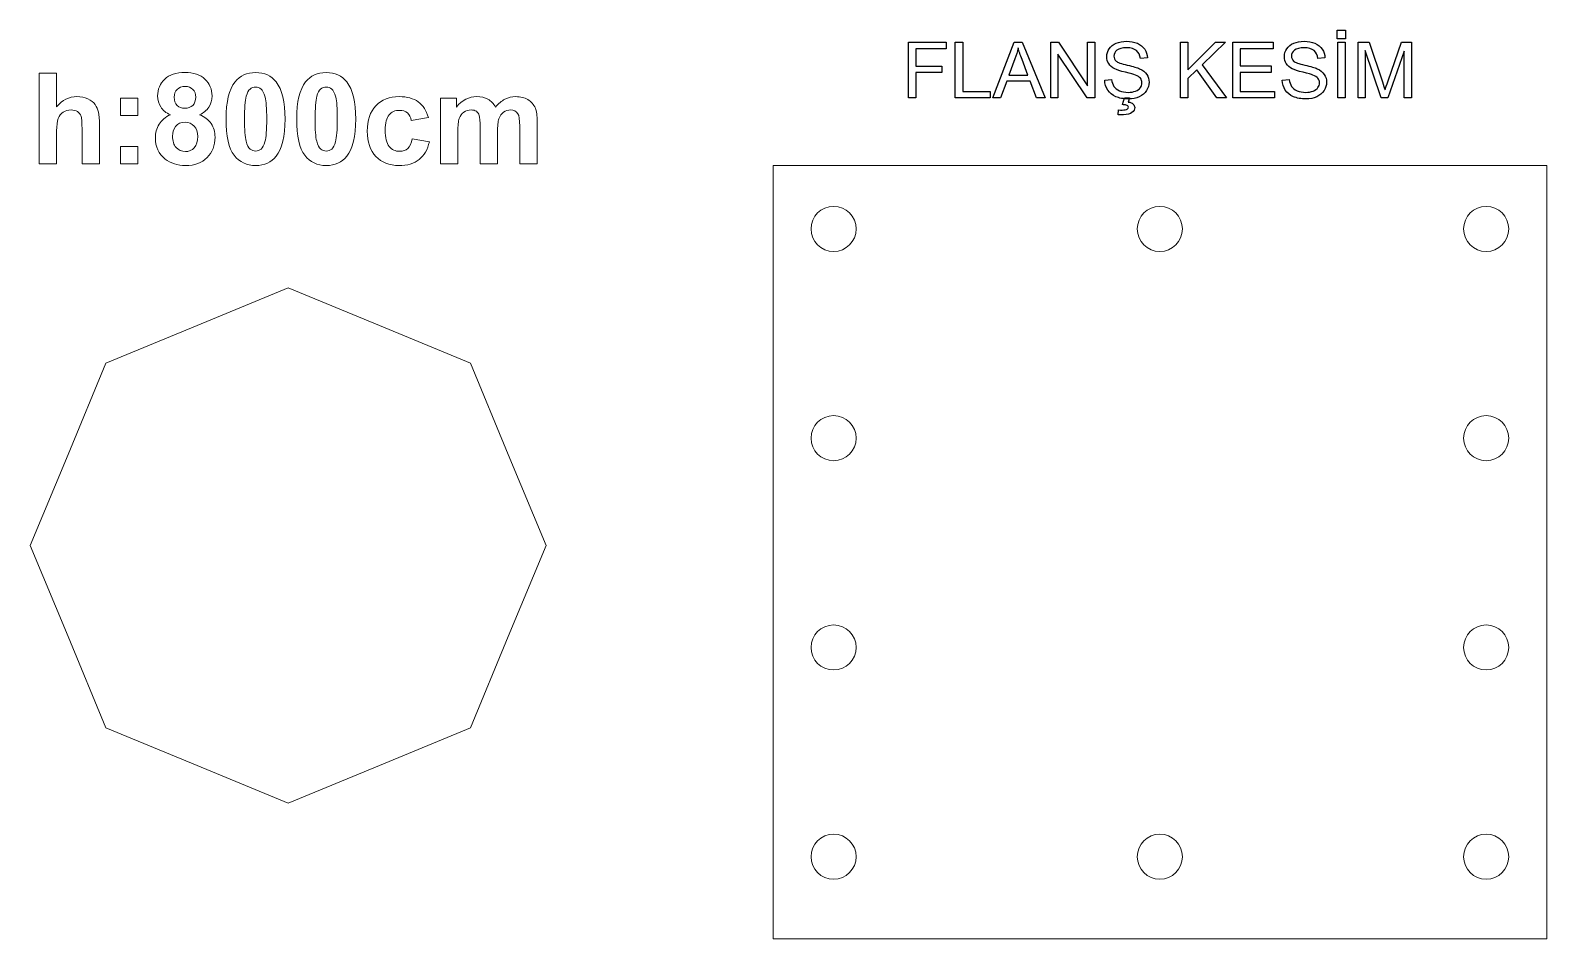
# Model space of a CAD drawing. Header units: centimetres. Extents: x 94 to 212, y -1106 to -1035.
import ezdxf

# ---------------------------------------------------------------- set-up
doc = ezdxf.new("R2010")
doc.units = ezdxf.units.CM
doc.header["$MEASUREMENT"] = 0
doc.layers.add('Katman 1', color=7, linetype='Continuous')

msp = doc.modelspace()

# ---------------------------------------------------------------- linework, layer by layer
at = {"layer": 'Katman 1', "color": 250}
for points in [[(162.39683, -1040.37991), (162.39683, -1036.05367), (165.31524, -1036.05367), (165.31524, -1036.56121), (162.97085, -1036.56121), (162.97085, -1037.90863), (165.00104, -1037.90863), (165.00104, -1038.41618), (162.97085, -1038.41618), (162.97085, -1040.37991), (162.39683, -1040.37991)], [(166.03325, -1040.37991), (166.03325, -1036.05367), (166.60727, -1036.05367), (166.60727, -1039.87236), (168.73413, -1039.87236), (168.73413, -1040.37991), (166.03325, -1040.37991)], [(168.9436, -1040.37991), (170.6032, -1036.05367), (171.2326, -1036.05367), (172.99391, -1040.37991), (172.34236, -1040.37991), (171.84186, -1039.06874), (170.02012, -1039.06874), (169.55084, -1040.37991), (168.9436, -1040.37991)], [(173.44204, -1040.37991), (173.44204, -1036.05367), (174.03015, -1036.05367), (176.30002, -1039.44941), (176.30002, -1036.05367), (176.84986, -1036.05367), (176.84986, -1040.37991), (176.26175, -1040.37991), (173.99188, -1036.98417), (173.99188, -1040.37991), (173.44204, -1040.37991)], [(183.49632, -1040.37991), (183.49632, -1036.05367), (184.07034, -1036.05367), (184.07034, -1038.19866), (186.21936, -1036.05367), (186.99478, -1036.05367), (185.18009, -1037.80793), (187.07333, -1040.37991), (186.31805, -1040.37991), (184.77829, -1038.19665), (184.07034, -1038.88143), (184.07034, -1040.37991), (183.49632, -1040.37991)], [(187.56275, -1040.37991), (187.56275, -1036.05367), (190.68659, -1036.05367), (190.68659, -1036.56121), (188.13676, -1036.56121), (188.13676, -1037.89051), (190.52344, -1037.89051), (190.52344, -1038.39806), (188.13676, -1038.39806), (188.13676, -1039.87236), (190.7893, -1039.87236), (190.7893, -1040.37991), (187.56275, -1040.37991)], [(195.64726, -1035.78781), (195.64726, -1035.1292), (196.30586, -1035.1292), (196.30586, -1035.78781), (195.64726, -1035.78781)], [(195.70768, -1040.37991), (195.70768, -1036.05367), (196.28169, -1036.05367), (196.28169, -1040.37991), (195.70768, -1040.37991)], [(197.27766, -1040.37991), (197.27766, -1036.05367), (198.13566, -1036.05367), (199.15881, -1039.11607)], [(199.59687, -1039.0627), (200.63815, -1036.05367), (201.40451, -1036.05367), (201.40451, -1040.37991), (200.85466, -1040.37991), (200.85466, -1036.76061), (199.59184, -1040.37991), (199.07623, -1040.37991), (197.8275, -1036.69414), (197.8275, -1040.37991), (197.27766, -1040.37991)], [(180.93542, -1037.2742), (180.38558, -1037.31649)], [(194.70467, -1037.2742), (194.15483, -1037.31649)], [(170.66261, -1037.33361), (170.1883, -1038.60349)], [(170.1883, -1038.60349), (171.6626, -1038.60349), (171.21145, -1037.40411)], [(177.62427, -1038.99019), (178.16203, -1038.94186)], [(191.39352, -1038.99019), (191.93128, -1038.94186)], [(178.99385, -1040.89954), (179.14692, -1040.37991), (179.53966, -1040.37991), (179.44198, -1040.69411)], [(178.66354, -1041.68503), (178.69375, -1041.31041)]]:
    msp.add_lwpolyline(points, dxfattribs=at)
at = {"layer": 'Katman 1', "color": 250, "lineweight": 9}
for points in [[(96.33544, -1042.93894), (96.33544, -1045.49528), (94.98672, -1045.49528), (94.98672, -1038.44649), (96.33544, -1038.44649)], [(96.33544, -1038.44649), (96.33544, -1041.05861)], [(101.27583, -1041.73461), (101.27583, -1040.38589), (102.62455, -1040.38589), (102.62455, -1041.73461), (101.27583, -1041.73461)], [(126.10082, -1040.38589), (127.34125, -1040.38589), (127.34125, -1041.08322)], [(127.44954, -1043.01606), (127.44954, -1045.49528), (126.10082, -1045.49528), (126.10082, -1040.38589)], [(125.17378, -1041.90197), (123.84475, -1042.13824)], [(99.6531, -1042.5025), (99.6531, -1045.49528), (98.30437, -1045.49528), (98.30437, -1042.80112)], [(130.53093, -1043.0456), (130.53093, -1045.49528), (129.1822, -1045.49528), (129.1822, -1042.69939)], [(133.60247, -1042.23341), (133.60247, -1045.49528), (132.25374, -1045.49528), (132.25374, -1042.57961)], [(101.27583, -1045.49528), (101.27583, -1044.14656), (102.62455, -1044.14656), (102.62455, -1045.49528), (101.27583, -1045.49528)], [(123.91366, -1043.54603), (125.24269, -1043.77246)]]:
    msp.add_lwpolyline(points, dxfattribs=at)
at = {"layer": 'Katman 1', "color": 250, "lineweight": 20}
msp.add_lwpolyline([(151.90067, -1105.62326), (211.90067, -1105.62326), (211.90067, -1045.62326), (151.90067, -1045.62326), (151.90067, -1105.62326)], close=True, dxfattribs=at)
msp.add_lwpolyline([(114.29459, -1055.10642), (121.36566, -1058.03535), (128.43673, -1060.96428), (131.36566, -1068.03535), (134.29459, -1075.10642), (131.36566, -1082.17749), (128.43673, -1089.24856), (121.36566, -1092.17749), (114.29459, -1095.10642), (107.22352, -1092.17749), (100.15245, -1089.24856), (97.22352, -1082.17749), (94.29459, -1075.10642), (97.22352, -1068.03535), (100.15245, -1060.96428), (107.22352, -1058.03535), (114.29459, -1055.10642)], dxfattribs=at)
for centre in [(156.59326, -1050.5414), (181.90067, -1050.5414), (207.20808, -1050.5414), (156.59326, -1066.78142), (207.20808, -1066.78142), (156.59326, -1083.02144), (207.20808, -1083.02144), (156.59326, -1099.26146), (181.90067, -1099.26146), (207.20808, -1099.26146)]:
    msp.add_ellipse(centre, major_axis=(0, 1.75), ratio=1, dxfattribs=at)
at = {"layer": 'Katman 1', "color": 250}
for points, knots in [([(178.16203, -1038.94186), (178.18721, -1039.15938), (178.24662, -1039.33762), (178.34028, -1039.4776), (178.43393, -1039.61657), (178.57895, -1039.72936), (178.77532, -1039.81597), (178.97169, -1039.90157), (179.19324, -1039.94487), (179.43896, -1039.94487), (179.65749, -1039.94487), (179.84983, -1039.91264), (180.017, -1039.84719), (180.18417, -1039.78173), (180.30803, -1039.6921), (180.3896, -1039.57831), (180.47118, -1039.46451), (180.51246, -1039.34064), (180.51246, -1039.20772), (180.51246, -1039.07277), (180.47319, -1038.95495), (180.39464, -1038.85324), (180.31609, -1038.75253), (180.18618, -1038.66794), (180.00492, -1038.59846), (179.88911, -1038.55415), (179.63231, -1038.48365), (179.23453, -1038.38798), (178.83675, -1038.29232), (178.55881, -1038.20269), (178.39969, -1038.1181), (178.19325, -1038.00934), (178.04018, -1037.87439), (177.93948, -1037.71428), (177.83777, -1037.55416), (177.78741, -1037.3739), (177.78741, -1037.17551), (177.78741, -1036.95597), (177.84985, -1036.75154), (177.97372, -1036.56222), (178.09758, -1036.37189), (178.27784, -1036.22788), (178.51651, -1036.12919), (178.75417, -1036.0305), (179.01902, -1035.98116), (179.31006, -1035.98116), (179.6303, -1035.98116), (179.91328, -1036.03252), (180.15799, -1036.13624), (180.4027, -1036.23896), (180.59101, -1036.39102), (180.72294, -1036.59243), (180.85486, -1036.79283), (180.92535, -1037.02042), (180.93542, -1037.2742)], [0, 0, 0, 0, 1, 1, 1, 2, 2, 2, 3, 3, 3, 4, 4, 4, 5, 5, 5, 6, 6, 6, 7, 7, 7, 8, 8, 8, 9, 9, 9, 10, 10, 10, 11, 11, 11, 12, 12, 12, 13, 13, 13, 14, 14, 14, 15, 15, 15, 16, 16, 16, 17, 17, 17, 18, 18, 18, 18]), ([(191.93128, -1038.94186), (191.95646, -1039.15938), (192.01587, -1039.33762), (192.10953, -1039.4776), (192.20318, -1039.61657), (192.3482, -1039.72936), (192.54457, -1039.81597), (192.74094, -1039.90157), (192.96249, -1039.94487), (193.20821, -1039.94487), (193.42674, -1039.94487), (193.61908, -1039.91264), (193.78625, -1039.84719), (193.95342, -1039.78173), (194.07728, -1039.6921), (194.15885, -1039.57831), (194.24043, -1039.46451), (194.28171, -1039.34064), (194.28171, -1039.20772), (194.28171, -1039.07277), (194.24244, -1038.95495), (194.16389, -1038.85324), (194.08534, -1038.75253), (193.95543, -1038.66794), (193.77417, -1038.59846), (193.65836, -1038.55415), (193.40156, -1038.48365), (193.00378, -1038.38798), (192.606, -1038.29232), (192.32806, -1038.20269), (192.16894, -1038.1181), (191.9625, -1038.00934), (191.80943, -1037.87439), (191.70873, -1037.71428), (191.60702, -1037.55416), (191.55666, -1037.3739), (191.55666, -1037.17551), (191.55666, -1036.95597), (191.6191, -1036.75154), (191.74297, -1036.56222), (191.86683, -1036.37189), (192.04709, -1036.22788), (192.28576, -1036.12919), (192.52342, -1036.0305), (192.78827, -1035.98116), (193.07931, -1035.98116), (193.39955, -1035.98116), (193.68253, -1036.03252), (193.92724, -1036.13624), (194.17195, -1036.23896), (194.36026, -1036.39102), (194.49219, -1036.59243), (194.62411, -1036.79283), (194.6946, -1037.02042), (194.70467, -1037.2742)], [0, 0, 0, 0, 1, 1, 1, 2, 2, 2, 3, 3, 3, 4, 4, 4, 5, 5, 5, 6, 6, 6, 7, 7, 7, 8, 8, 8, 9, 9, 9, 10, 10, 10, 11, 11, 11, 12, 12, 12, 13, 13, 13, 14, 14, 14, 15, 15, 15, 16, 16, 16, 17, 17, 17, 18, 18, 18, 18]), ([(171.21145, -1037.40411), (171.0755, -1037.03956), (170.97278, -1036.73845), (170.90128, -1036.50079), (170.84187, -1036.78276), (170.76231, -1037.0597), (170.66261, -1037.33361)], [0, 0, 0, 0, 1, 1, 1, 2, 2, 2, 2]), ([(180.38558, -1037.31649), (180.35637, -1037.04359), (180.25668, -1036.83714), (180.08649, -1036.69817), (179.9163, -1036.55819), (179.66454, -1036.48871), (179.33221, -1036.48871), (178.98579, -1036.48871), (178.73302, -1036.55215), (178.57492, -1036.67904), (178.41681, -1036.80592), (178.33726, -1036.959), (178.33726, -1037.13825), (178.33726, -1037.29333), (178.39365, -1037.42123), (178.50543, -1037.52193), (178.61621, -1037.62163), (178.90321, -1037.72535), (179.36847, -1037.83008), (179.83372, -1037.93582), (180.15295, -1038.02746), (180.32616, -1038.10601), (180.57691, -1038.22182), (180.76322, -1038.36784), (180.88305, -1038.54609), (181.00289, -1038.72333), (181.06231, -1038.92776), (181.06231, -1039.15938), (181.06231, -1039.38999), (180.99685, -1039.6055), (180.86493, -1039.80892), (180.73301, -1040.01234), (180.54469, -1040.17045), (180.29796, -1040.28323), (180.05124, -1040.39602), (179.7743, -1040.45242), (179.46514, -1040.45242), (179.07441, -1040.45242), (178.74712, -1040.39502), (178.48328, -1040.28122), (178.21843, -1040.16742), (178.01198, -1039.99623), (177.86193, -1039.76662), (177.71088, -1039.53802), (177.63233, -1039.27922), (177.62427, -1038.99019)], [0, 0, 0, 0, 1, 1, 1, 2, 2, 2, 3, 3, 3, 4, 4, 4, 5, 5, 5, 6, 6, 6, 7, 7, 7, 8, 8, 8, 9, 9, 9, 10, 10, 10, 11, 11, 11, 12, 12, 12, 13, 13, 13, 14, 14, 14, 15, 15, 15, 15]), ([(194.15483, -1037.31649), (194.12562, -1037.04359), (194.02593, -1036.83714), (193.85574, -1036.69817), (193.68555, -1036.55819), (193.43379, -1036.48871), (193.10146, -1036.48871), (192.75504, -1036.48871), (192.50227, -1036.55215), (192.34417, -1036.67904), (192.18606, -1036.80592), (192.10651, -1036.959), (192.10651, -1037.13825), (192.10651, -1037.29333), (192.1629, -1037.42123), (192.27468, -1037.52193), (192.38546, -1037.62163), (192.67246, -1037.72535), (193.13772, -1037.83008), (193.60297, -1037.93582), (193.9222, -1038.02746), (194.09541, -1038.10601), (194.34616, -1038.22182), (194.53247, -1038.36784), (194.6523, -1038.54609), (194.77214, -1038.72333), (194.83156, -1038.92776), (194.83156, -1039.15938), (194.83156, -1039.38999), (194.7661, -1039.6055), (194.63418, -1039.80892), (194.50226, -1040.01234), (194.31394, -1040.17045), (194.06721, -1040.28323), (193.82049, -1040.39602), (193.54355, -1040.45242), (193.23439, -1040.45242), (192.84366, -1040.45242), (192.51637, -1040.39502), (192.25253, -1040.28122), (191.98768, -1040.16742), (191.78123, -1039.99623), (191.63118, -1039.76662), (191.48013, -1039.53802), (191.40158, -1039.27922), (191.39352, -1038.99019)], [0, 0, 0, 0, 1, 1, 1, 2, 2, 2, 3, 3, 3, 4, 4, 4, 5, 5, 5, 6, 6, 6, 7, 7, 7, 8, 8, 8, 9, 9, 9, 10, 10, 10, 11, 11, 11, 12, 12, 12, 13, 13, 13, 14, 14, 14, 15, 15, 15, 15]), ([(199.15881, -1039.11607), (199.25347, -1039.40107), (199.32195, -1039.61456), (199.36525, -1039.75655), (199.4146, -1039.59945), (199.49214, -1039.36783), (199.59687, -1039.0627)], [0, 0, 0, 0, 1, 1, 1, 2, 2, 2, 2]), ([(179.44198, -1040.69411), (179.61016, -1040.71425), (179.73704, -1040.76561), (179.82264, -1040.84919), (179.90824, -1040.93177), (179.95054, -1041.02442), (179.95054, -1041.12613), (179.95054, -1041.27315), (179.87904, -1041.40306), (179.73604, -1041.51585), (179.59404, -1041.62864), (179.37854, -1041.68503), (179.09153, -1041.68503), (178.9294, -1041.68503), (178.7864, -1041.68503), (178.66354, -1041.68503)], [0, 0, 0, 0, 1, 1, 1, 2, 2, 2, 3, 3, 3, 4, 4, 4, 5, 5, 5, 5]), ([(178.69375, -1041.31041), (178.82164, -1041.31444), (178.91429, -1041.31646), (178.97471, -1041.31646), (179.16102, -1041.31646), (179.29294, -1041.29128), (179.36847, -1041.23992), (179.42587, -1041.20065), (179.45507, -1041.15332), (179.45507, -1041.09592), (179.45507, -1041.06067), (179.44399, -1041.02945), (179.42083, -1041.00226), (179.39868, -1040.97507), (179.35739, -1040.9509), (179.29697, -1040.93177), (179.23554, -1040.91263), (179.13483, -1040.90156), (178.99385, -1040.89954)], [0, 0, 0, 0, 1, 1, 1, 2, 2, 2, 3, 3, 3, 4, 4, 4, 5, 5, 5, 6, 6, 6, 6])]:
    msp.add_open_spline(points, degree=3, knots=knots, dxfattribs=at)
at = {"layer": 'Katman 1', "color": 250, "lineweight": 9}
for points, knots in [([(105.16776, -1041.68375), (104.81991, -1041.53608), (104.56559, -1041.33426), (104.40808, -1041.07502), (104.24892, -1040.81742), (104.17017, -1040.53356), (104.17017, -1040.22674), (104.17017, -1039.70005), (104.35393, -1039.26524), (104.71983, -1038.92232), (105.08572, -1038.57939), (105.60749, -1038.40711), (106.28185, -1038.40711), (106.95129, -1038.40711), (107.46977, -1038.57939), (107.83895, -1038.92232), (108.20813, -1039.26524), (108.39353, -1039.70005), (108.39353, -1040.22674), (108.39353, -1040.55325), (108.30821, -1040.84367), (108.13757, -1041.09963), (107.96857, -1041.35395), (107.72902, -1041.5492), (107.42055, -1041.68375), (107.8127, -1041.84126), (108.10968, -1042.07097), (108.31478, -1042.37288), (108.51823, -1042.67642), (108.61996, -1043.02427), (108.61996, -1043.41969), (108.61996, -1044.07272), (108.41322, -1044.6027), (107.99811, -1045.01125), (107.58463, -1045.4198), (107.03333, -1045.62326), (106.3442, -1045.62326), (105.7043, -1045.62326), (105.17268, -1045.45426), (104.74608, -1045.11626), (104.244, -1044.71919), (103.99296, -1044.17117), (103.99296, -1043.47712), (103.99296, -1043.09482), (104.08813, -1042.74369), (104.27682, -1042.42374), (104.46551, -1042.10379), (104.76249, -1041.85767), (105.16776, -1041.68375)], [0, 0, 0, 0, 1, 1, 1, 2, 2, 2, 3, 3, 3, 4, 4, 4, 5, 5, 5, 6, 6, 6, 7, 7, 7, 8, 8, 8, 9, 9, 9, 10, 10, 10, 11, 11, 11, 12, 12, 12, 13, 13, 13, 14, 14, 14, 15, 15, 15, 16, 16, 16, 16]), ([(111.76697, -1038.40711), (112.44954, -1038.40711), (112.98279, -1038.65159), (113.36838, -1039.14054), (113.82615, -1039.71809), (114.05586, -1040.67795), (114.05586, -1042.01683), (114.05586, -1043.35406), (113.82451, -1044.31556), (113.36345, -1044.89968), (112.98115, -1045.38207), (112.44954, -1045.62326), (111.76697, -1045.62326), (111.08113, -1045.62326), (110.52819, -1045.3591), (110.10815, -1044.83076), (109.68811, -1044.30243), (109.47809, -1043.35898), (109.47809, -1042.0037), (109.47809, -1040.67303), (109.70944, -1039.71481), (110.1705, -1039.13069), (110.5528, -1038.64831), (111.08441, -1038.40711), (111.76697, -1038.40711)], [0, 0, 0, 0, 1, 1, 1, 2, 2, 2, 3, 3, 3, 4, 4, 4, 5, 5, 5, 6, 6, 6, 7, 7, 7, 8, 8, 8, 8]), ([(117.24225, -1038.40711), (117.92482, -1038.40711), (118.45807, -1038.65159), (118.84366, -1039.14054), (119.30143, -1039.71809), (119.53114, -1040.67795), (119.53114, -1042.01683), (119.53114, -1043.35406), (119.29979, -1044.31556), (118.83873, -1044.89968), (118.45643, -1045.38207), (117.92482, -1045.62326), (117.24225, -1045.62326), (116.55641, -1045.62326), (116.00347, -1045.3591), (115.58343, -1044.83076), (115.16339, -1044.30243), (114.95337, -1043.35898), (114.95337, -1042.0037), (114.95337, -1040.67303), (115.18472, -1039.71481), (115.64578, -1039.13069), (116.02808, -1038.64831), (116.55969, -1038.40711), (117.24225, -1038.40711)], [0, 0, 0, 0, 1, 1, 1, 2, 2, 2, 3, 3, 3, 4, 4, 4, 5, 5, 5, 6, 6, 6, 7, 7, 7, 8, 8, 8, 8]), ([(105.44997, -1040.32518), (105.44997, -1040.59427), (105.52545, -1040.80593), (105.6764, -1040.95688), (105.82899, -1041.10783), (106.03081, -1041.18331), (106.28185, -1041.18331), (106.53781, -1041.18331), (106.74127, -1041.10619), (106.89386, -1040.9536), (107.04645, -1040.80101), (107.12357, -1040.58935), (107.12357, -1040.32026), (107.12357, -1040.06594), (107.04809, -1039.86248), (106.89714, -1039.70989), (106.74455, -1039.5573), (106.54437, -1039.48018), (106.29662, -1039.48018), (106.03737, -1039.48018), (105.83228, -1039.5573), (105.67968, -1039.71153), (105.52709, -1039.86576), (105.44997, -1040.07086), (105.44997, -1040.32518)], [0, 0, 0, 0, 1, 1, 1, 2, 2, 2, 3, 3, 3, 4, 4, 4, 5, 5, 5, 6, 6, 6, 7, 7, 7, 8, 8, 8, 8]), ([(111.76697, -1039.5294), (111.60618, -1039.5294), (111.46179, -1039.58191), (111.33709, -1039.68692), (111.21075, -1039.79029), (111.1123, -1039.97734), (111.04339, -1040.24807), (110.95151, -1040.59755), (110.90557, -1041.18823), (110.90557, -1042.01683), (110.90557, -1042.84706), (110.94658, -1043.41641), (111.02862, -1043.72652), (111.11066, -1044.03663), (111.21403, -1044.24336), (111.33873, -1044.34673), (111.46343, -1044.4501), (111.60618, -1044.50097), (111.76697, -1044.50097), (111.92777, -1044.50097), (112.07216, -1044.44846), (112.1985, -1044.34345), (112.3232, -1044.24008), (112.42165, -1044.05303), (112.49056, -1043.78231), (112.58244, -1043.4361), (112.62838, -1042.84706), (112.62838, -1042.01683), (112.62838, -1041.18823), (112.58736, -1040.61888), (112.50533, -1040.30877), (112.42329, -1039.99867), (112.31992, -1039.79029), (112.19522, -1039.68692), (112.07052, -1039.58191), (111.92777, -1039.5294), (111.76697, -1039.5294)], [0, 0, 0, 0, 1, 1, 1, 2, 2, 2, 3, 3, 3, 4, 4, 4, 5, 5, 5, 6, 6, 6, 7, 7, 7, 8, 8, 8, 9, 9, 9, 10, 10, 10, 11, 11, 11, 12, 12, 12, 12]), ([(117.24225, -1039.5294), (117.08146, -1039.5294), (116.93707, -1039.58191), (116.81237, -1039.68692), (116.68603, -1039.79029), (116.58758, -1039.97734), (116.51867, -1040.24807), (116.42679, -1040.59755), (116.38085, -1041.18823), (116.38085, -1042.01683), (116.38085, -1042.84706), (116.42186, -1043.41641), (116.5039, -1043.72652), (116.58594, -1044.03663), (116.68931, -1044.24336), (116.81401, -1044.34673), (116.93871, -1044.4501), (117.08146, -1044.50097), (117.24225, -1044.50097), (117.40305, -1044.50097), (117.54744, -1044.44846), (117.67378, -1044.34345), (117.79848, -1044.24008), (117.89693, -1044.05303), (117.96584, -1043.78231), (118.05772, -1043.4361), (118.10366, -1042.84706), (118.10366, -1042.01683), (118.10366, -1041.18823), (118.06264, -1040.61888), (117.98061, -1040.30877), (117.89857, -1039.99867), (117.7952, -1039.79029), (117.6705, -1039.68692), (117.5458, -1039.58191), (117.40305, -1039.5294), (117.24225, -1039.5294)], [0, 0, 0, 0, 1, 1, 1, 2, 2, 2, 3, 3, 3, 4, 4, 4, 5, 5, 5, 6, 6, 6, 7, 7, 7, 8, 8, 8, 9, 9, 9, 10, 10, 10, 11, 11, 11, 12, 12, 12, 12]), ([(96.33544, -1041.05861), (96.77353, -1040.53848), (97.29858, -1040.2776), (97.90731, -1040.2776), (98.22069, -1040.2776), (98.50291, -1040.33503), (98.75395, -1040.44988), (99.00499, -1040.56638), (99.19368, -1040.71241), (99.32166, -1040.89289), (99.44964, -1041.07174), (99.5366, -1041.27027), (99.58254, -1041.4885), (99.63012, -1041.70672), (99.6531, -1042.04472), (99.6531, -1042.5025)], [0, 0, 0, 0, 1, 1, 1, 2, 2, 2, 3, 3, 3, 4, 4, 4, 5, 5, 5, 5]), ([(125.24269, -1043.77246), (125.10487, -1044.38283), (124.8407, -1044.84389), (124.4502, -1045.15564), (124.05969, -1045.46739), (123.53628, -1045.62326), (122.87833, -1045.62326), (122.13342, -1045.62326), (121.53781, -1045.38699), (121.0948, -1044.91608), (120.65015, -1044.44354), (120.42865, -1043.79051), (120.42865, -1042.95535), (120.42865, -1042.11035), (120.65179, -1041.45404), (121.09644, -1040.98314), (121.5411, -1040.51223), (122.14326, -1040.2776), (122.90294, -1040.2776), (123.52316, -1040.2776), (124.01703, -1040.41214), (124.38457, -1040.67959), (124.75046, -1040.94704), (125.01299, -1041.35395), (125.17378, -1041.90197)], [0, 0, 0, 0, 1, 1, 1, 2, 2, 2, 3, 3, 3, 4, 4, 4, 5, 5, 5, 6, 6, 6, 7, 7, 7, 8, 8, 8, 8]), ([(127.34125, -1041.08322), (127.7859, -1040.54669), (128.31587, -1040.2776), (128.93117, -1040.2776), (129.25768, -1040.2776), (129.54154, -1040.34487), (129.78109, -1040.47942), (130.02228, -1040.61396), (130.21918, -1040.81742), (130.37177, -1041.08979), (130.59656, -1040.81742), (130.83939, -1040.61396), (131.09864, -1040.47942), (131.35788, -1040.34487), (131.63517, -1040.2776), (131.93051, -1040.2776), (132.30461, -1040.2776), (132.62128, -1040.35308), (132.88216, -1040.50567), (133.14141, -1040.65826), (133.33502, -1040.88141), (133.463, -1041.17675), (133.55652, -1041.39333), (133.60247, -1041.7461), (133.60247, -1042.23341)], [0, 0, 0, 0, 1, 1, 1, 2, 2, 2, 3, 3, 3, 4, 4, 4, 5, 5, 5, 6, 6, 6, 7, 7, 7, 8, 8, 8, 8]), ([(98.30437, -1042.80112), (98.30437, -1042.26623), (98.27812, -1041.92658), (98.22726, -1041.78219), (98.17475, -1041.63781), (98.08287, -1041.52295), (97.95161, -1041.43927), (97.82034, -1041.35395), (97.65627, -1041.31129), (97.45773, -1041.31129), (97.2313, -1041.31129), (97.02949, -1041.36544), (96.85064, -1041.47537), (96.6718, -1041.58366), (96.54218, -1041.74774), (96.46014, -1041.9676), (96.37646, -1042.18583), (96.33544, -1042.5107), (96.33544, -1042.93894)], [0, 0, 0, 0, 1, 1, 1, 2, 2, 2, 3, 3, 3, 4, 4, 4, 5, 5, 5, 6, 6, 6, 6]), ([(123.84475, -1042.13824), (123.80045, -1041.87408), (123.69872, -1041.67554), (123.53957, -1041.541), (123.38041, -1041.4081), (123.17531, -1041.34083), (122.92263, -1041.34083), (122.58627, -1041.34083), (122.31718, -1041.45732), (122.11701, -1041.69031), (121.91683, -1041.9233), (121.81675, -1042.31217), (121.81675, -1042.85855), (121.81675, -1043.46564), (121.91847, -1043.89388), (122.12193, -1044.14492), (122.32539, -1044.39596), (122.59776, -1044.52066), (122.93904, -1044.52066), (123.195, -1044.52066), (123.40502, -1044.44682), (123.56746, -1044.30079), (123.73154, -1044.15476), (123.84639, -1043.90372), (123.91366, -1043.54603)], [0, 0, 0, 0, 1, 1, 1, 2, 2, 2, 3, 3, 3, 4, 4, 4, 5, 5, 5, 6, 6, 6, 7, 7, 7, 8, 8, 8, 8]), ([(129.1822, -1042.69939), (129.1822, -1042.20388), (129.15759, -1041.88228), (129.11001, -1041.73953), (129.06243, -1041.59515), (128.98859, -1041.48685), (128.88686, -1041.4163), (128.78678, -1041.34575), (128.64895, -1041.31129), (128.47667, -1041.31129), (128.26829, -1041.31129), (128.08124, -1041.36708), (127.91552, -1041.47865), (127.74816, -1041.59186), (127.63003, -1041.75266), (127.55783, -1041.96432), (127.48564, -1042.17598), (127.44954, -1042.52711), (127.44954, -1043.01606)], [0, 0, 0, 0, 1, 1, 1, 2, 2, 2, 3, 3, 3, 4, 4, 4, 5, 5, 5, 6, 6, 6, 6]), ([(132.25374, -1042.57961), (132.25374, -1042.07261), (132.2078, -1041.7461), (132.11428, -1041.60007), (131.98958, -1041.4081), (131.79597, -1041.31129), (131.53672, -1041.31129), (131.34803, -1041.31129), (131.16919, -1041.36872), (131.00183, -1041.48357), (130.83611, -1041.60007), (130.71469, -1041.76907), (130.64086, -1041.99057), (130.56702, -1042.21372), (130.53093, -1042.56485), (130.53093, -1043.0456)], [0, 0, 0, 0, 1, 1, 1, 2, 2, 2, 3, 3, 3, 4, 4, 4, 5, 5, 5, 5]), ([(105.32199, -1043.3475), (105.32199, -1043.72324), (105.41716, -1044.0153), (105.60749, -1044.22532), (105.79782, -1044.43534), (106.03409, -1044.54035), (106.31795, -1044.54035), (106.59688, -1044.54035), (106.82659, -1044.43862), (107.00872, -1044.2368), (107.19084, -1044.03499), (107.28108, -1043.74293), (107.28108, -1043.36227), (107.28108, -1043.02919), (107.1892, -1042.76174), (107.00379, -1042.55992), (106.81838, -1042.35811), (106.58375, -1042.25638), (106.2999, -1042.25638), (105.9701, -1042.25638), (105.72563, -1042.37123), (105.56319, -1042.60094), (105.40239, -1042.83065), (105.32199, -1043.07841), (105.32199, -1043.3475)], [0, 0, 0, 0, 1, 1, 1, 2, 2, 2, 3, 3, 3, 4, 4, 4, 5, 5, 5, 6, 6, 6, 7, 7, 7, 8, 8, 8, 8])]:
    msp.add_open_spline(points, degree=3, knots=knots, dxfattribs=at)

doc.saveas('drawing.dxf')
